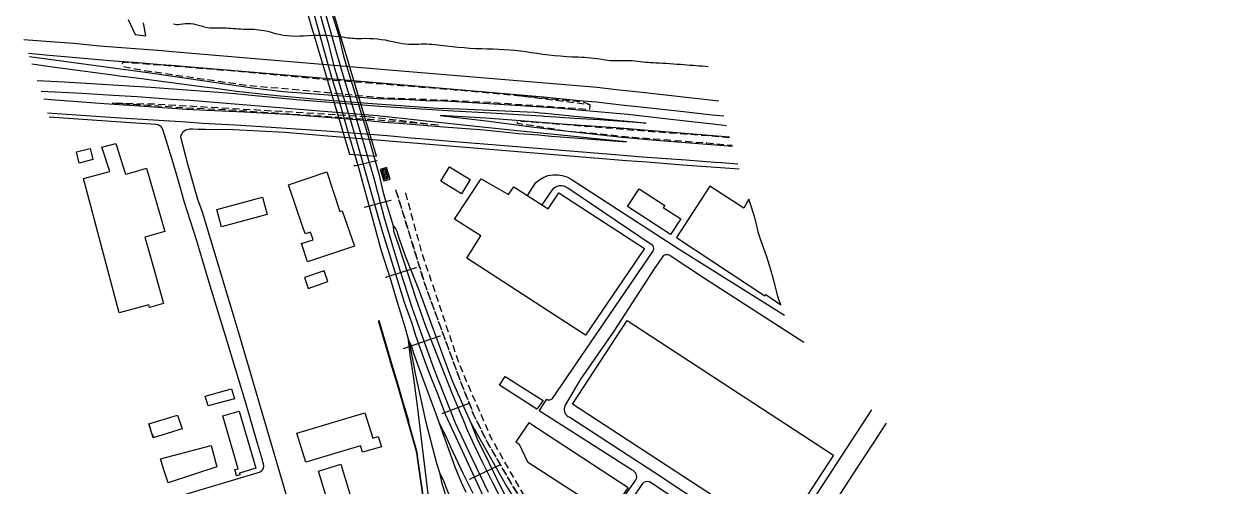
# Model space of a CAD drawing. Header units: metres. Extents: x 320405 to 332543, y 7395686 to 7410003.
# Drawn here: x 324218 to 325061, y 7398522 to 7398847 of the extents above; entities that cross this region are included whole.
import ezdxf

# ---------------------------------------------------------------- set-up
doc = ezdxf.new("R2010")
doc.units = ezdxf.units.M
doc.header["$LTSCALE"] = 10
doc.header["$MEASUREMENT"] = 0
doc.linetypes.add('CONTINUO', pattern=[0])
doc.linetypes.add('DASHED', pattern=[0.75, 0.5, -0.25])
for name, color, linetype in [('Canaleta de Drenagem', 151, 'Continuous'), ('Canteiro', 45, 'DASHED'), ('EDIFICAÇÃO', 30, 'Continuous'), ('Edificações', 30, 'Continuous'), ('Hidrografia', 140, 'Continuous'), ('Linha Férrea', 20, 'Continuous'), ('Portico', 45, 'Continuous'), ('VIADUTO', 190, 'Continuous'), ('Vias Primárias', 230, 'Continuous'), ('Vias Secundárias', 230, 'DASHED')]:
    doc.layers.add(name, color=color, linetype=linetype)

msp = doc.modelspace()

# ---------------------------------------------------------------- linework, layer by layer
at = {"layer": 'Canaleta de Drenagem'}
for points in [[(324467.16, 7398638.63), (324476.85, 7398605.79), (324481.12, 7398591.24), (324488.11, 7398567.16), (324492.7, 7398550.75), (324494.15, 7398545.55), (324494.61, 7398541.59), (324497.43, 7398522.19), (324501.41, 7398493.75), (324503.63, 7398478.3), (324506.92, 7398455.47), (324510.63, 7398429.36)], [(324467.64, 7398638.77), (324477.33, 7398605.93), (324481.14, 7398592.81), (324484.08, 7398582.76), (324488.22, 7398568.77), (324488.79, 7398566.87)], [(324507.41, 7398455.54), (324504.12, 7398478.37), (324501.9, 7398493.82), (324497.93, 7398522.26), (324495.11, 7398541.65), (324494.64, 7398545.64), (324493.18, 7398550.88), (324488.59, 7398567.29)]]:
    msp.add_lwpolyline(points, dxfattribs=at)
at = {"layer": 'Canteiro', "flags": 128}
msp.add_lwpolyline([(324567.74, 7398796.58), (324521.46, 7398800.78), (324429.25, 7398808.09), (324365.36, 7398814.12), (324288.17, 7398820.2, 0.62646), (324286.96, 7398817.48), (324302.2, 7398814.59), (324375.35, 7398804.15), (324442.5, 7398798.14), (324471.11, 7398795.36), (324510.53, 7398793.95), (324545.34, 7398792.25), (324616.17, 7398787.21), (324616.39, 7398790.33)], format="xyb", close=True, dxfattribs=at)
for points in [[(324616.39, 7398790.33), (324611.81, 7398792.17), (324567.74, 7398796.58)], [(324305.5, 7398565.77), (324307.26, 7398560.56), (324308.57, 7398556.73), (324308.75, 7398556.03)]]:
    msp.add_lwpolyline(points, dxfattribs=at)
msp.add_lwpolyline([(324459.87, 7398782.09), (324488.71, 7398778.76), (324510.59, 7398776.05), (324507.1, 7398776.29), (324501.22, 7398776.79), (324494.05, 7398777.36), (324461.17, 7398780.01), (324358.2, 7398786.93), (324336.67, 7398787.82), (324312.39, 7398789.4), (324294.16, 7398790.54), (324279.64, 7398791.64), (324310.02, 7398790.98), (324398.68, 7398785.88)], close=True, dxfattribs=at)
msp.add_lwpolyline([(324714.62, 7398767.21), (324706.74, 7398767.96), (324662.47, 7398771.21), (324576.92, 7398778.07), (324565.6, 7398778.71, 0.844835), (324565.39, 7398777.41), (324577.39, 7398775.65), (324600.19, 7398771.91), (324615.57, 7398770.75), (324646.54, 7398767.57), (324671.78, 7398765.68), (324698.69, 7398763.51), (324716.38, 7398762)], format="xyb", dxfattribs=at)
at = {"layer": 'EDIFICAÇÃO', "color": 132, "linetype": 'CONTINUO', "flags": 128}
for points in [[(324469.83, 7398744.25), (324469.86, 7398744.28)], [(324470.15, 7398743.16), (324471.88, 7398744.88)], [(324470.48, 7398742.07), (324472.65, 7398744.24)], [(324470.8, 7398740.98), (324472.97, 7398743.15)], [(324471.13, 7398739.89), (324473.29, 7398742.06)], [(324471.45, 7398738.8), (324473.62, 7398740.97)], [(324472.25, 7398738.19), (324473.94, 7398739.88)]]:
    msp.add_lwpolyline(points, dxfattribs=at)
at = {"layer": 'EDIFICAÇÃO', "linetype": 'CONTINUO'}
for points in [[(324473.11, 7398746.25, 727.94), (324468.64, 7398744.94, 728.03), (324471.04, 7398736.8, 728.07), (324475.5, 7398738.11, 728.07)], [(324472.41, 7398745.04, 727.95), (324469.82, 7398744.27, 728), (324471.68, 7398738.02, 728.04), (324474.26, 7398738.79, 728.04)]]:
    msp.add_polyline3d(points, close=True, dxfattribs=at)
at = {"layer": 'Edificações'}
for points in [[(324282.38, 7398763.1), (324287.21, 7398747.49), (324289.12, 7398741.57), (324294.47, 7398743.02), (324303.95, 7398745.86), (324316.93, 7398701.24), (324302.71, 7398697.29), (324306.28, 7398685), (324315.98, 7398650.54), (324306.18, 7398647.69), (324305.68, 7398649.57), (324284.72, 7398643.97), (324259.6, 7398738.53), (324278.23, 7398743.48), (324272.58, 7398760.54)], [(324254.65, 7398757.3), (324264.22, 7398759.67), (324266.07, 7398752), (324256.62, 7398749.24)], [(324511.25, 7398736.57), (324517.41, 7398746.72), (324531.97, 7398737.87), (324525.84, 7398727.78)], [(324404.08, 7398734.14), (324430.96, 7398743.1), (324440.22, 7398715.34), (324441.77, 7398715.79), (324450.55, 7398690.92), (324417.38, 7398679.88), (324413.09, 7398692.65), (324421.38, 7398695.35), (324419.55, 7398700.67), (324415.7, 7398699.52), (324413.85, 7398704.86)], [(324529.63, 7398682.44), (324539.53, 7398698.14), (324520.83, 7398709.96), (324539.72, 7398738.18), (324552.43, 7398730.96), (324559.04, 7398727.36), (324562.8, 7398732.76), (324586.86, 7398717.16), (324594.3, 7398728.39), (324654.82, 7398689.22), (324613.1, 7398628.33)], [(324642.73, 7398718.71), (324650.85, 7398731.24), (324668.96, 7398719.51), (324667.97, 7398718.03), (324680.3, 7398710.2), (324673.07, 7398699.05)], [(324353.49, 7398716.68), (324385.69, 7398725.39), (324389.02, 7398713.09), (324356.82, 7398704.38)], [(324429.17, 7398673.62), (324415.16, 7398668.88), (324417.73, 7398661.17), (324431.74, 7398665.91)], [(324604.02, 7398579.62), (324642.54, 7398638.64), (324787.85, 7398543.8), (324749.33, 7398484.77)], [(324552.49, 7398592.98), (324556.56, 7398599.22), (324583.25, 7398582.14), (324578.94, 7398576.14)], [(324345.39, 7398585.32), (324363.91, 7398590.41), (324365.82, 7398583.45), (324347.3, 7398578.36)], [(324305.5, 7398565.77), (324325.9, 7398571.86), (324329, 7398562.17), (324308.75, 7398556.03)], [(324357.6, 7398571.41), (324369.27, 7398574.62), (324380.91, 7398534.53), (324369.38, 7398531.09), (324369.74, 7398529.9), (324367.44, 7398529.29), (324367.16, 7398530.39), (324366.28, 7398533.55), (324368.45, 7398534.11)], [(324409.9, 7398559.24), (324457.82, 7398573.56), (324463.33, 7398555.63), (324467.18, 7398556.81), (324469.38, 7398549.62), (324456, 7398545.9), (324454.95, 7398549.65), (324454.77, 7398550.29), (324416.1, 7398538.87)], [(324630.01, 7398501.76), (324643.11, 7398520.8), (324573.35, 7398566.43), (324564.17, 7398553.04), (324566.52, 7398551.4), (324572.2, 7398538.95)], [(324319.2, 7398524.38), (324316.5, 7398532.7), (324313.75, 7398541.18), (324349.55, 7398550.54), (324353.47, 7398535.51)], [(324425.07, 7398532.58), (324440.78, 7398537.32), (324450.75, 7398504.74), (324454.83, 7398505.98), (324457.09, 7398498.63), (324445.66, 7398495.27), (324457.09, 7398498.63), (324433.04, 7398491.74), (324431.55, 7398496.86), (324430.93, 7398498.97), (324435.04, 7398499.99)]]:
    msp.add_lwpolyline(points, close=True, dxfattribs=at)
msp.add_lwpolyline([(324730.6, 7398716.83), (324728.17, 7398723.94), (324724.66, 7398717.68), (324700.68, 7398733.06), (324677.18, 7398697.04), (324739.52, 7398655.88), (324740.22, 7398656.94), (324750.72, 7398649.52), (324749.03, 7398654.13), (324748.68, 7398655.67), (324746.03, 7398665.72), (324743.72, 7398674.22), (324740.83, 7398683.47), (324736.71, 7398695.13), (324735.09, 7398700.05), (324734.1, 7398704.24), (324732.36, 7398710.96), (324731.03, 7398715.3), (324730.6, 7398716.83)], dxfattribs=at)
at = {"layer": 'Hidrografia'}
msp.add_lwpolyline([(324291.1, 7398850.37), (324295.99, 7398840), (324303.53, 7398838.93), (324301.86, 7398848.22)], dxfattribs=at)
msp.add_lwpolyline([(324323.01, 7398847.44, 0.132232), (324327.61, 7398847.14, -0.140144), (324342.39, 7398845.97, 0.099476), (324350.96, 7398844.59, -0.031444), (324363.2, 7398844.3, 0.019814), (324377.68, 7398843.61, -0.072067), (324391.78, 7398841.46, 0.094566), (324414.59, 7398839.02, -0.06066), (324444.28, 7398837.84, 0.050217), (324455.63, 7398837.16, -0.071764), (324477.37, 7398834.91, 0.074879), (324495.5, 7398833.15, -0.048278), (324511.07, 7398832.46, 0.031664), (324544.19, 7398829.9, -0.036091), (324574.83, 7398827.26, 0.031886), (324608.06, 7398824.12, -0.034771), (324625.58, 7398822.35, 0.055958), (324639.09, 7398821.57, -0.04365), (324647.9, 7398821.28, 0.017648), (324662.78, 7398820.01, -0.007287), (324682.46, 7398818.74, 0.002716), (324699.68, 7398817.46, 3.695197)], format="xyb", dxfattribs=at)
at = {"layer": 'Linha Férrea', "flags": 128}
for points in [[(324408.89, 7398936.55), (324439.45, 7398839.07), (324442.6, 7398824.75), (324452.75, 7398792.06), (324459.97, 7398768.21), (324467.51, 7398741.73), (324470.53, 7398729.49), (324471.89, 7398724.43), (324477.8, 7398705.22), (324477.95, 7398701.73), (324481.01, 7398692.93), (324487.96, 7398671.38), (324493.39, 7398654.7), (324500, 7398636.02), (324505.85, 7398621), (324519.19, 7398587.02), (324528.12, 7398565.72), (324529.65, 7398562.03), (324534.84, 7398550.67), (324540.68, 7398538.57), (324547.27, 7398525.54), (324557.73, 7398504.87)], [(324427.12, 7398864.62), (324438.07, 7398826.05), (324442.32, 7398811.51), (324451.86, 7398780.1), (324464.01, 7398738.83), (324471.46, 7398710.74), (324482.12, 7398674.67), (324491.26, 7398646.63), (324506.24, 7398604.49), (324521.46, 7398566.41), (324533.05, 7398541.67), (324544.72, 7398517.75)], [(324421.13, 7398856.91), (324431.18, 7398820.57), (324434.45, 7398809.01), (324440.08, 7398791.25), (324446, 7398770.72), (324453.84, 7398744.7), (324457.05, 7398732.39), (324461.43, 7398716.15), (324469.06, 7398688.62), (324476.12, 7398666.75), (324479.9, 7398653.8), (324485.9, 7398633.99), (324489.47, 7398621.25), (324493.54, 7398600.04), (324500.42, 7398568), (324505.32, 7398548.91), (324508.31, 7398538.08), (324510.28, 7398531.65), (324511.71, 7398524.73), (324524, 7398484.8)], [(324426.43, 7398853.15), (324431.71, 7398834.84), (324436.41, 7398816.22), (324447.19, 7398781.05), (324452.34, 7398763.49), (324462.5, 7398727.68), (324470.02, 7398701.43), (324474.82, 7398685.63), (324483.22, 7398658.3), (324485.45, 7398651.56), (324490.75, 7398636.65), (324493.47, 7398628.01), (324496.82, 7398618.92), (324501.01, 7398607.08), (324503.92, 7398599.24), (324509.2, 7398586.4), (324514.43, 7398572.59), (324542.54, 7398511.83)], [(324477.8, 7398705.22), (324479.67, 7398702.74), (324480.23, 7398701.33), (324481.9, 7398696.11), (324486.18, 7398684.11), (324495.95, 7398659.48), (324516.49, 7398603.57), (324520.2, 7398594.06), (324530.31, 7398571.21), (324532.55, 7398566.15), (324537.18, 7398554.46), (324541.83, 7398545.32), (324548.37, 7398531.8), (324562.34, 7398503.47)], [(324502.67, 7398514.69), (324497.93, 7398553.09), (324494.77, 7398578.43), (324492.27, 7398598.04), (324489.59, 7398614.43), (324488.52, 7398624.63), (324490.7, 7398620.15), (324492.11, 7398615.62), (324497.6, 7398599.96), (324507.69, 7398572.73), (324521.19, 7398535.59), (324525.56, 7398524.84), (324528.84, 7398517.65)], [(324509.85, 7398566.79), (324514.68, 7398557.23), (324518.18, 7398549.64), (324526.77, 7398531.01), (324533.73, 7398517.06)], [(324532.55, 7398566.15), (324557.52, 7398521.87), (324579.91, 7398486.27), (324583.76, 7398479.32), (324595.02, 7398463.38), (324596.17, 7398462.03), (324606.61, 7398449.76), (324631.76, 7398422.51), (324672.97, 7398383.56), (324697.32, 7398361.19), (324718.72, 7398340.7), (324752.44, 7398309.17), (324809.58, 7398254.48), (324844.81, 7398221.25), (324896.62, 7398172.79), (324920.82, 7398148.26), (324935.88, 7398131.49), (324937.99, 7398125.86)], [(324510.28, 7398531.65), (324513.4, 7398525.1), (324514.94, 7398520.67), (324522.87, 7398501.45), (324539.11, 7398461.88), (324547.3, 7398443.81), (324557.71, 7398423.15), (324578.35, 7398389.35), (324593.77, 7398367.7), (324606.63, 7398353), (324640.18, 7398319.55), (324657.38, 7398299.06), (324662.88, 7398292.4), (324665.04, 7398288.73)]]:
    msp.add_lwpolyline(points, dxfattribs=at)
at = {"layer": 'Portico'}
for points in [[(324450.17, 7398747.9), (324450.26, 7398747.17)], [(324450.21, 7398747.53), (324466.01, 7398751.14)], [(324465.93, 7398751.39), (324466.1, 7398750.89)], [(324457.54, 7398718.35), (324475.95, 7398723.34)], [(324475.87, 7398723.6), (324476.03, 7398723.08)], [(324457.49, 7398718.65), (324457.59, 7398718.01)], [(324472.55, 7398669.04), (324493.81, 7398675.85)], [(324493.71, 7398676.08), (324493.91, 7398675.63)], [(324472.47, 7398669.38), (324472.62, 7398668.69)], [(324510.62, 7398628.04), (324510.84, 7398627.46)], [(324484.96, 7398618.79), (324510.73, 7398627.75)], [(324484.9, 7398619.05), (324485.01, 7398618.53)], [(324512.25, 7398573), (324530.67, 7398580.23)], [(324530.58, 7398580.49), (324530.77, 7398579.96)], [(324512.13, 7398573.27), (324512.38, 7398572.74)], [(324531.59, 7398526.89), (324552.8, 7398537.03)], [(324552.6, 7398537.27), (324552.99, 7398536.78)], [(324531.44, 7398527.17), (324531.73, 7398526.6)]]:
    msp.add_lwpolyline(points, dxfattribs=at)
at = {"layer": 'VIADUTO', "linetype": 'CONTINUO'}
msp.add_polyline3d([(324380.66, 7399039.02, 728.1), (324363.06, 7399036.22, 728.07), (324446.88, 7398755.7, 728.16), (324465.85, 7398754.24, 728.17)], close=True, dxfattribs=at)
at = {"layer": 'Vias Primárias'}
for points in [[(324217.63, 7398836.39), (324236.26, 7398834.96), (324252.66, 7398833.7), (324270.9, 7398831.96), (324314.76, 7398828.6), (324322.07, 7398827.97), (324477.64, 7398814.84), (324621.41, 7398802.71), (324634.79, 7398801.28), (324650.64, 7398799.55), (324707.16, 7398793.31)], [(324220.89, 7398826.68), (324235.48, 7398825.24), (324251.79, 7398823.99), (324270.03, 7398822.25), (324281.26, 7398821.39), (324298.03, 7398820.11), (324314.06, 7398818.84), (324321.38, 7398818.21), (324476.95, 7398805.08), (324583.49, 7398796.09), (324611.26, 7398793.24), (324620.82, 7398792.43), (324638.32, 7398790.48), (324654.15, 7398788.76), (324682.19, 7398785.66), (324702.37, 7398783.44), (324710.67, 7398782.52)], [(324221.62, 7398824.3), (324306.58, 7398812.94), (324378.63, 7398802.39), (324400.3, 7398799.71), (324466.87, 7398794.9), (324489, 7398794.05), (324500.91, 7398793.51), (324513.93, 7398793.25), (324545.03, 7398791.36), (324593.14, 7398788.2), (324610.92, 7398786.63), (324642.95, 7398783.83), (324673.25, 7398780.34), (324702.75, 7398776.94), (324712.43, 7398775.87)], [(324223.19, 7398819.13), (324237.83, 7398817.17), (324257.19, 7398814.56), (324264.3, 7398813.53), (324278.68, 7398811.64), (324286.68, 7398810.65), (324293.01, 7398809.88), (324302.41, 7398808.74), (324309.22, 7398807.82), (324321.56, 7398806.18), (324344.56, 7398803.1), (324350.82, 7398802.23), (324367.24, 7398800.05), (324389.13, 7398797.63), (324395.76, 7398797), (324413.97, 7398795.21), (324429.38, 7398793.79), (324462.79, 7398791.24), (324509.46, 7398788.13), (324524.31, 7398787.52), (324577.36, 7398785.14), (324581.25, 7398784.86), (324584.74, 7398784.6), (324607.69, 7398782.21), (324621.48, 7398780.88), (324632.63, 7398779.85), (324647.61, 7398778.34), (324655.86, 7398777.53), (324635.62, 7398778.98), (324623.07, 7398779.87), (324605.49, 7398780.74), (324591.97, 7398781.74), (324583.81, 7398782.19), (324582.36, 7398782.31), (324570.01, 7398783.02), (324546.44, 7398784.51), (324519.97, 7398785.97), (324467.97, 7398789.27), (324409.5, 7398793.82), (324360.9, 7398798.5), (324306.78, 7398802.56), (324246.02, 7398806.41), (324226.97, 7398807.33)], [(324231.57, 7398794.49), (324236.66, 7398794.12), (324274.24, 7398791.39), (324302.27, 7398789.37), (324308.89, 7398788.88), (324332.23, 7398787.38), (324346.13, 7398786.73), (324372.92, 7398785.46), (324406.96, 7398783.52), (324439.83, 7398781.05), (324460, 7398779.44), (324470.9, 7398778.23), (324481.87, 7398777.49), (324498.96, 7398776.11), (324513.39, 7398774.95), (324541.71, 7398772.72), (324566.11, 7398770.31), (324579.97, 7398769.17), (324589.06, 7398768.43), (324608.17, 7398766.82), (324641.96, 7398764.31), (324627.57, 7398765.78), (324602.81, 7398768.27), (324567.29, 7398771.94), (324526.98, 7398776.1), (324466.33, 7398782.7), (324423.03, 7398786.21), (324397.6, 7398788.27), (324363.11, 7398791.06), (324334.77, 7398793.36), (324321.36, 7398794.24), (324297.49, 7398796.02), (324280.44, 7398796.88), (324258.65, 7398798.46), (324229.65, 7398799.79)], [(324234.22, 7398784.86), (324281.96, 7398781.48), (324331.85, 7398778.47), (324343.35, 7398777.57), (324357.01, 7398776.78), (324366.39, 7398776.39), (324377.79, 7398775.49), (324430.59, 7398772.1), (324473.41, 7398768.77), (324492.86, 7398767.02), (324496.53, 7398766.69), (324512.67, 7398765.24), (324634.11, 7398755.3), (324653.29, 7398753.83), (324683.84, 7398751.55), (324704.31, 7398750.03), (324708.89, 7398749.69), (324720.4, 7398748.83)], [(324714.5, 7398767.64), (324634.64, 7398774.15), (324599.8, 7398776.6), (324564.36, 7398779.43), (324542.96, 7398780.91), (324510.69, 7398782.84), (324545.3, 7398778.82), (324575.04, 7398774.99), (324590.71, 7398772.98), (324638.73, 7398767.59), (324647.27, 7398766.82), (324656.9, 7398766.09), (324716.64, 7398761.36)], [(324649.22, 7398527.1), (324649.22, 7398527.1)]]:
    msp.add_lwpolyline(points, dxfattribs=at)
for points in [[(324235.46, 7398781.83), (324285.91, 7398778.48), (324296.51, 7398777.78), (324310.49, 7398776.85, -0.345674), (324315.35, 7398772.48), (324321.84, 7398752.23), (324326.08, 7398737.81), (324330.59, 7398721.86), (324338.99, 7398695.46), (324348.61, 7398663.14), (324360.24, 7398624.98), (324366.13, 7398605.53), (324373.89, 7398579.84), (324381.8, 7398552.15), (324385.32, 7398540.52, -0.00436), (324386.12, 7398537.81, -0.329779), (324384.12, 7398531.86), (324322.73, 7398513.37)], [(324721.29, 7398745.13), (324681.71, 7398747.99), (324656.59, 7398749.91), (324642.08, 7398751), (324463.62, 7398765.76), (324428.92, 7398768.58), (324401.29, 7398770.79), (324365.13, 7398772.71), (324345.42, 7398773.1), (324340.69, 7398773.09), (324336.51, 7398773.17), (324334.54, 7398773.14, 0.358699), (324327.87, 7398767.8), (324333.07, 7398747.94), (324334.37, 7398743.05), (324339.94, 7398723.87), (324342.15, 7398717.63), (324343.12, 7398715.03), (324368.62, 7398630.92), (324473.29, 7398274.17), (324484.88, 7398237.72), (324491.77, 7398213.08)], [(324572.35, 7398726.57), (324578.24, 7398735.6, -0.349808), (324602.96, 7398738.06), (324679.24, 7398688.76), (324753.33, 7398642.37)], [(324582.55, 7398719.95), (324589.81, 7398730.48, -0.446345), (324600.61, 7398731.86), (324659.42, 7398692.3, -0.482824), (324659.89, 7398686.43), (324650.62, 7398672.99), (324589.78, 7398583.67, -0.438784), (324585.66, 7398583.07), (324580.55, 7398575.29), (324645.22, 7398533.9, -0.034769), (324646.52, 7398533.07, -0.452471), (324647.78, 7398525.1), (324625.17, 7398493.56)], [(324766.95, 7398623.13), (324697.72, 7398667.72), (324672.77, 7398684.14, 0.427314), (324666.83, 7398682.77), (324661.56, 7398674.92), (324633.1, 7398631.1), (324609.7, 7398597.15), (324598.91, 7398578.84, 0.485739), (324602.2, 7398570.41), (324643.31, 7398543.7), (324661.22, 7398531.94), (324682.09, 7398518.27), (324722.85, 7398492.07), (324735.56, 7398483.34, 0.384276), (324755.2, 7398484.42), (324762.39, 7398495.3), (324814.92, 7398575.69)], [(324824.86, 7398566.34), (324823.52, 7398564.06), (324816.16, 7398552.78), (324808.13, 7398540.51), (324777.06, 7398492.82), (324766.96, 7398477.92), (324764.76, 7398474.37, 0.098273), (324763.95, 7398472.48, 0.098255), (324763.16, 7398468.77, 0.122161), (324766.05, 7398464.5), (324811.6, 7398434.65), (324884.46, 7398386.94, 0.273945), (324897.92, 7398385.6, -0.183331), (324904.72, 7398386.22), (324904.71, 7398386.22), (324918.8, 7398377.13), (324922.47, 7398375.41), (324928.48, 7398375.33), (324932.47, 7398375.34), (324935.11, 7398379.52), (324941.55, 7398391.95), (324965.76, 7398440.13)], [(324380.58, 7398530.41, 0.000218), (324380.58, 7398530.41)], [(324631.03, 7398490.42), (324653.58, 7398523.7, -0.382115), (324658.29, 7398525.1), (324683.72, 7398508.2)]]:
    msp.add_lwpolyline(points, format="xyb", dxfattribs=at)
at = {"layer": 'Vias Secundárias', "flags": 128}
msp.add_lwpolyline([(324580.72, 7398491.96, 0.053803), (324594.75, 7398479.11), (324626.1, 7398451.56), (324647.27, 7398436.45), (324696.63, 7398397.52), (324717.48, 7398381.29), (324760.78, 7398341.99), (324788.55, 7398316.71), (324853.88, 7398255.23), (324877.01, 7398230.73), (324937.96, 7398168.89), (324972.74, 7398127.42), (324990.15, 7398105.31), (325010.09, 7398079.99), (325023.75, 7398070.7), (325053.67, 7398052.35), (325089.68, 7398032.14), (325053.67, 7398052.35), (325023.75, 7398070.7), (325010.09, 7398079.99), (324990.15, 7398105.31), (324972.74, 7398127.42), (324937.96, 7398168.89), (324877.01, 7398230.73), (324853.88, 7398255.23), (324788.55, 7398316.71), (324760.78, 7398341.99), (324717.48, 7398381.29), (324696.63, 7398397.52), (324647.27, 7398436.45), (324626.1, 7398451.56), (324594.75, 7398479.11, -0.053803), (324580.72, 7398491.96), (324574.21, 7398500), (324566.03, 7398515.17), (324548.54, 7398544.97), (324543.85, 7398553.21), (324534.35, 7398572.41), (324525.58, 7398594.58), (324512.55, 7398630.08), (324500, 7398664.2), (324479.37, 7398731.16), (324500, 7398664.2), (324512.55, 7398630.08), (324525.58, 7398594.58), (324534.35, 7398572.41), (324543.85, 7398553.21), (324548.54, 7398544.97), (324566.03, 7398515.17), (324574.21, 7398500)], format="xyb", close=True, dxfattribs=at)
msp.add_lwpolyline([(325091.73, 7398036.23), (325057.09, 7398055.62), (325012.44, 7398082.6), (324993.74, 7398107.98), (324969.82, 7398137.45), (324900.71, 7398212.47), (324844.28, 7398271.9), (324814.01, 7398300.79), (324753.38, 7398354.06), (324695.83, 7398407.29), (324643.06, 7398447.79), (324600.26, 7398482.63), (324579.25, 7398502.22), (324576.79, 7398504.28), (324570.21, 7398514.94), (324547.2, 7398554.92), (324530.05, 7398594.27), (324523.91, 7398608.86), (324497.96, 7398686.32), (324485.97, 7398730.46)], dxfattribs=at)

doc.saveas('drawing.dxf')
